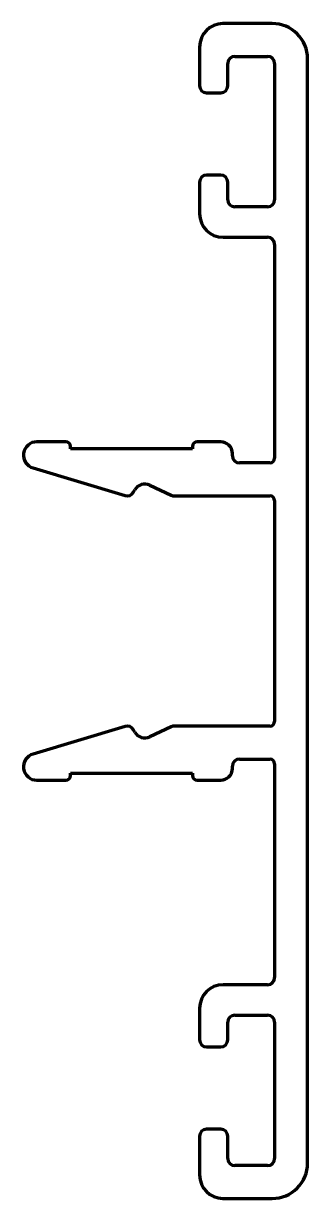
# Model space of a CAD drawing. Header units: millimetres. Extents: x 8.4 to 20.5, y 3.7 to 53.7.
import ezdxf

# ---------------------------------------------------------------- set-up
doc = ezdxf.new("R2010")
doc.units = ezdxf.units.MM

msp = doc.modelspace()

# ---------------------------------------------------------------- linework, layer by layer
at = {"lineweight": 100, "ltscale": 10}
for p, q in [((19.007, 53.707), (16.907, 53.705)), ((15.908, 52.705), (15.908, 51.059)), ((17.11, 51.059), (17.11, 52.008)), ((17.41, 52.308), (18.808, 52.308)), ((19.108, 52.008), (19.108, 46.209)), ((20.508, 5.209), (20.508, 52.207)), ((16.208, 50.759), (16.81, 50.759)), ((16.81, 47.259), (16.21, 47.259)), ((15.91, 46.959), (15.91, 45.609)), ((17.11, 46.209), (17.11, 46.959)), ((18.808, 45.909), (17.41, 45.909)), ((16.91, 44.609), (18.808, 44.609)), ((19.108, 44.309), (19.108, 35.208)), ((10.208, 35.908), (8.977, 35.908)), ((10.408, 35.608), (10.408, 35.708)), ((15.608, 35.608), (10.408, 35.608)), ((15.608, 35.708), (15.608, 35.608)), ((16.808, 35.908), (15.808, 35.908)), ((17.308, 35.308), (17.308, 35.408)), ((18.908, 35.008), (17.608, 35.008)), ((8.814, 34.793), (12.743, 33.621)), ((13.791, 34.061), (14.702, 33.636)), ((13.089, 33.758), (13.146, 33.858)), ((14.829, 33.608), (18.908, 33.608)), ((19.108, 33.408), (19.108, 24.008)), ((12.743, 23.796), (8.814, 22.623)), ((13.146, 23.558), (13.089, 23.658)), ((14.702, 23.78), (13.791, 23.355)), ((18.908, 23.808), (14.829, 23.808)), ((17.308, 22.008), (17.308, 22.108)), ((17.608, 22.408), (18.908, 22.408)), ((19.108, 22.208), (19.108, 13.107)), ((8.977, 21.508), (10.208, 21.508)), ((10.408, 21.708), (10.408, 21.808)), ((10.408, 21.808), (15.608, 21.808)), ((15.608, 21.808), (15.608, 21.708)), ((15.808, 21.508), (16.808, 21.508)), ((18.808, 12.807), (16.91, 12.807)), ((15.91, 11.807), (15.91, 10.458)), ((17.41, 11.508), (18.808, 11.508)), ((17.11, 10.458), (17.11, 11.208)), ((19.108, 11.208), (19.108, 5.408)), ((16.21, 10.158), (16.81, 10.158)), ((16.81, 6.658), (16.208, 6.658)), ((15.908, 6.358), (15.908, 4.711)), ((17.11, 5.408), (17.11, 6.358)), ((18.808, 5.108), (17.41, 5.108)), ((16.907, 3.711), (19.007, 3.709))]:
    msp.add_line(p, q, dxfattribs=at)
for centre, radius, start, end in [((16.908, 52.705), 1, 90.0524, 180), ((19.008, 52.207), 1.5, 0, 90.0524), ((17.41, 52.008), 0.3, 90, 180), ((18.808, 52.008), 0.3, 0, 90), ((16.208, 51.059), 0.3, 180, 270), ((16.81, 51.059), 0.3, 270, 360), ((16.21, 46.959), 0.3, 90, 180), ((16.81, 46.959), 0.3, 360, 90), ((17.41, 46.209), 0.3, 180, 270), ((18.808, 46.209), 0.3, 270, 360), ((16.91, 45.609), 1, 180, 270), ((18.808, 44.309), 0.3, 0, 90), ((8.977, 35.339), 0.569, 90, 253.3817), ((10.208, 35.708), 0.2, 0, 90), ((15.808, 35.708), 0.2, 90, 180), ((16.808, 35.408), 0.5, 0, 90), ((17.608, 35.308), 0.3, 180, 270), ((18.908, 35.208), 0.2, 270, 0), ((13.579, 33.608), 0.5, 65, 150), ((12.829, 33.908), 0.3, 253.3817, 330), ((14.829, 33.908), 0.3, 245, 270), ((18.908, 33.408), 0.2, 360, 90), ((18.908, 24.008), 0.2, 270, 0), ((12.829, 23.508), 0.3, 30, 106.6183), ((13.579, 23.808), 0.5, 210, 295), ((14.829, 23.508), 0.3, 90, 115), ((8.977, 22.077), 0.569, 106.6183, 270), ((16.808, 22.008), 0.5, 270, 0), ((17.608, 22.108), 0.3, 90, 180), ((18.908, 22.208), 0.2, 0, 90), ((10.208, 21.708), 0.2, 270, 360), ((15.808, 21.708), 0.2, 180, 270), ((18.808, 13.107), 0.3, 270, 360), ((16.91, 11.807), 1, 90, 180), ((17.41, 11.208), 0.3, 90, 180), ((18.808, 11.208), 0.3, 0, 90), ((16.21, 10.458), 0.3, 180, 270), ((16.81, 10.458), 0.3, 270, 360), ((16.208, 6.358), 0.3, 90, 180), ((16.81, 6.358), 0.3, 0, 90), ((17.41, 5.408), 0.3, 180, 270), ((18.808, 5.408), 0.3, 270, 0), ((19.008, 5.209), 1.5, 269.9476, 0), ((16.908, 4.711), 1, 180, 269.9476)]:
    msp.add_arc(centre, radius, start, end, dxfattribs=at)

doc.saveas('drawing.dxf')
